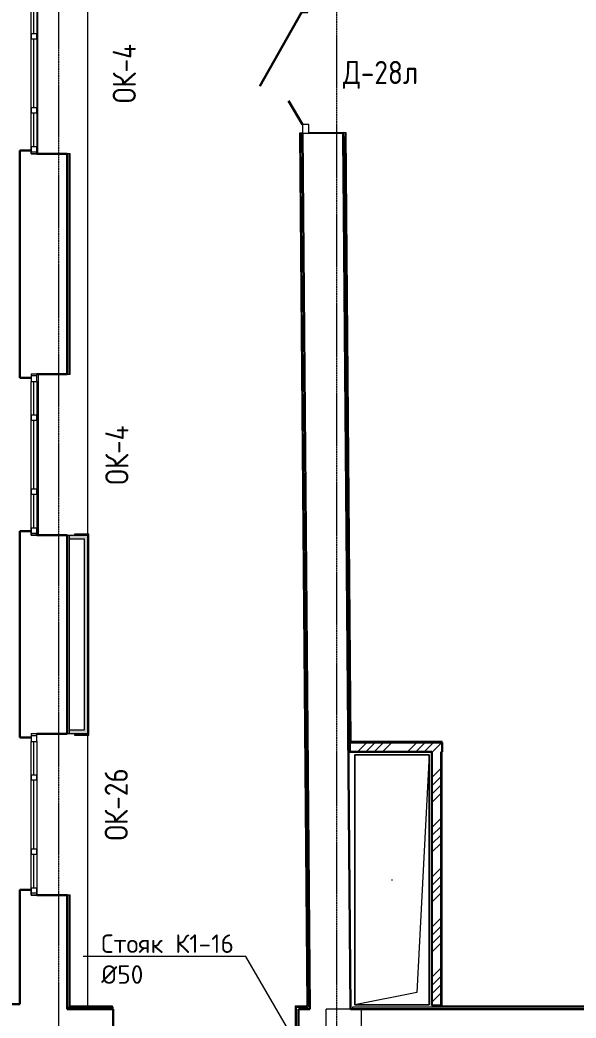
# Model space of a CAD drawing. Header units: millimetres. Extents: x -10178924 to 11692288, y -947381 to 58396.
# Drawn here: x 45432 to 51432, y -156091 to -145315 of the extents above; entities that cross this region are included whole.
import ezdxf
from ezdxf import colors
from ezdxf.entities.mleader import LeaderData, LeaderLine
from ezdxf.math import Vec2, Vec3

# ---------------------------------------------------------------- set-up
doc = ezdxf.new("R2010")
doc.units = ezdxf.units.MM
doc.linetypes.add('ADSK_Линия сетки', pattern=[25, 20, -2.5, 0, -2.5])
for name, color, linetype, lineweight in [('_ Окна', 7, 'Continuous', 9), ('Выноски ВК', 7, 'Continuous', 0), ('Двери', 7, 'Continuous', 9), ('Марки дверей', 7, 'Continuous', 20), ('Марки окон', 7, 'Continuous', 20), ('Обобщенные модели', 7, 'Continuous', 18), ('Окна', 7, 'Continuous', 9), ('Оси', 253, 'Continuous', 9), ('Перекрытие', 7, 'Continuous', 18), ('Стены внутренние', 7, 'Continuous', 18), ('Стены несущие', 7, 'Continuous', 30), ('Стены отделка', 7, 'Continuous', 30), ('Стены штриховка', 7, 'Continuous', 9), ('ШТРИХОВКА', 252, 'Continuous', 15)]:
    doc.layers.add(name, color=color, linetype=linetype, lineweight=lineweight)
doc.styles.add('GOST Common_2', font='GOST_Common.ttf', dxfattribs={"width": 0.9, "height": 250})
doc.styles.add('PDF ISOCPEUR', font='isocpeur.ttf')
pattern_1 = [(45, (0, -123085.82), (-269.4077, 269.4077), []), (45, (89.8, -123085.82), (-269.4077, 269.4077), []), (45, (179.6, -123085.82), (-269.4077, 269.4077), []), (45, (269.4, -123085.82), (-269.4077, 269.4077), [])]

# ---------------------------------------------------------------- blocks, each defined once
blk = doc.blocks.new('Дверь-Alumark_двупольная с глухим окном_S70 - 1400х2200 алюм ост Д30л_-6280731-План 2-го этажа')
at = {"layer": 'Двери', "lineweight": 30}
for p, q in [((730, 220), (-62, 677)), ((-480, 220), (-225, 367))]:
    blk.add_line(p, q, dxfattribs=at)
at = {"layer": 'Двери'}
for p, q in [((-575, 220), (-575, 150)), ((-480, 220), (-575, 220)), ((-480, 150), (-480, 220)), ((730, 220), (730, 150)), ((825, 220), (730, 220)), ((825, 150), (825, 220)), ((-575, 150), (-480, 150)), ((730, 150), (825, 150))]:
    blk.add_line(p, q, dxfattribs=at)
blk = doc.blocks.new('окно трехпол с фрамугой - 1700-2320_h_ _нов_-2116684-План 2-го этажа')
at = {"layer": '_ Окна', "lineweight": 18}
for p, q in [((-870, 75), (-870, 135)), ((-870, 135), (-790, 135)), ((-790, 135), (-790, 75)), ((-430, 75), (-430, 135)), ((-430, 135), (-370, 135)), ((-370, 135), (-370, 75)), ((370, 75), (370, 135)), ((370, 135), (430, 135)), ((430, 135), (430, 75)), ((790, 135), (790, 75)), ((870, 135), (790, 135)), ((870, 75), (870, 135)), ((-790, 75), (-870, 75)), ((-370, 75), (-430, 75)), ((430, 75), (370, 75)), ((790, 75), (870, 75))]:
    blk.add_line(p, q, dxfattribs=at)
at = {"layer": '_ Окна'}
for p, q in [((-850, 75), (-850, 135)), ((850, 75), (850, 135)), ((-790, 105), (-430, 105)), ((-370, 105), (370, 105)), ((430, 105), (790, 105))]:
    blk.add_line(p, q, dxfattribs=at)
at = {"layer": 'Окна'}
for p, q in [((-870, 135), (-870, 75)), ((-790, 135), (-870, 135)), ((-790, 135), (-430, 135)), ((-370, 135), (-430, 135)), ((-370, 135), (370, 135)), ((430, 135), (370, 135)), ((430, 135), (790, 135)), ((870, 135), (790, 135)), ((870, 75), (870, 135)), ((-870, 75), (-790, 75)), ((-430, 75), (-790, 75)), ((-430, 75), (-370, 75)), ((370, 75), (-370, 75)), ((370, 75), (430, 75)), ((790, 75), (430, 75)), ((790, 75), (870, 75))]:
    blk.add_line(p, q, dxfattribs=at)
blk = doc.blocks.new('окно трехпол с фрамугой - 1700-2320_h_ _нов_-2116350-План 2-го этажа')
at = {"layer": '_ Окна', "lineweight": 18}
for p, q in [((-870, 75), (-870, 135)), ((-870, 135), (-790, 135)), ((-790, 135), (-790, 75)), ((-430, 75), (-430, 135)), ((-430, 135), (-370, 135)), ((-370, 135), (-370, 75)), ((370, 75), (370, 135)), ((370, 135), (430, 135)), ((430, 135), (430, 75)), ((790, 135), (790, 75)), ((870, 135), (790, 135)), ((870, 75), (870, 135)), ((-790, 75), (-870, 75)), ((-370, 75), (-430, 75)), ((430, 75), (370, 75)), ((790, 75), (870, 75))]:
    blk.add_line(p, q, dxfattribs=at)
at = {"layer": '_ Окна'}
for p, q in [((-850, 75), (-850, 135)), ((850, 75), (850, 135)), ((-790, 105), (-430, 105)), ((-370, 105), (370, 105)), ((430, 105), (790, 105))]:
    blk.add_line(p, q, dxfattribs=at)
at = {"layer": 'Окна'}
for p, q in [((-870, 135), (-870, 75)), ((-790, 135), (-870, 135)), ((-790, 135), (-430, 135)), ((-370, 135), (-430, 135)), ((-370, 135), (370, 135)), ((430, 135), (370, 135)), ((430, 135), (790, 135)), ((870, 135), (790, 135)), ((870, 75), (870, 135)), ((-870, 75), (-790, 75)), ((-430, 75), (-790, 75)), ((-430, 75), (-370, 75)), ((370, 75), (-370, 75)), ((370, 75), (430, 75)), ((790, 75), (430, 75)), ((790, 75), (870, 75))]:
    blk.add_line(p, q, dxfattribs=at)
blk = doc.blocks.new('окно трехпол с фрамугой - 1700-2320_h_ _нов_ ОК-26 Е30-2156580-План 2-го этажа')
at = {"layer": '_ Окна', "lineweight": 18}
for p, q in [((-870, 75), (-870, 135)), ((-870, 135), (-790, 135)), ((-790, 135), (-790, 75)), ((-430, 75), (-430, 135)), ((-430, 135), (-370, 135)), ((-370, 135), (-370, 75)), ((370, 75), (370, 135)), ((370, 135), (430, 135)), ((430, 135), (430, 75)), ((790, 135), (790, 75)), ((870, 135), (790, 135)), ((870, 75), (870, 135)), ((-790, 75), (-870, 75)), ((-370, 75), (-430, 75)), ((430, 75), (370, 75)), ((790, 75), (870, 75))]:
    blk.add_line(p, q, dxfattribs=at)
at = {"layer": '_ Окна'}
for p, q in [((-850, 75), (-850, 135)), ((850, 75), (850, 135)), ((-790, 105), (-430, 105)), ((-370, 105), (370, 105)), ((430, 105), (790, 105))]:
    blk.add_line(p, q, dxfattribs=at)
at = {"layer": 'Окна'}
for p, q in [((-870, 135), (-870, 75)), ((-790, 135), (-870, 135)), ((-790, 135), (-430, 135)), ((-370, 135), (-430, 135)), ((-370, 135), (370, 135)), ((430, 135), (370, 135)), ((430, 135), (790, 135)), ((870, 135), (790, 135)), ((870, 75), (870, 135)), ((-870, 75), (-790, 75)), ((-430, 75), (-790, 75)), ((-430, 75), (-370, 75)), ((370, 75), (-370, 75)), ((370, 75), (430, 75)), ((790, 75), (430, 75)), ((790, 75), (870, 75))]:
    blk.add_line(p, q, dxfattribs=at)
blk = doc.blocks.new('GM_Отверстие прямоугольное _в плите_ - Отверстие-6220774-План 2-го этажа')
at = {"layer": 'Обобщенные модели'}
for p, q in [((-400, -1350), (-400, 1350)), ((-400, 1350), (400, 1350)), ((400, 1350), (-400, 1350)), ((-400, 1350), (-400, -1350)), ((-267, 1217), (400, 1350)), ((400, 1350), (400, -1350)), ((400, -1350), (400, 1350)), ((-400, -1350), (-267, 1217)), ((400, -1350), (-400, -1350)), ((-400, -1350), (400, -1350))]:
    blk.add_line(p, q, dxfattribs=at)
for start, end in [(360, 180), (180, 360), (60, 165), (300, 360), (195, 270)]:
    blk.add_arc((0, 0), 2.5, start, end, dxfattribs=at)
blk = doc.blocks.new('2 этаж')
at = {"lineweight": 9}
h = blk.add_hatch(dxfattribs=at)
h.set_pattern_fill('ANSI34', color=256, scale=20)
h.set_pattern_definition(pattern_1)
h.paths.add_polyline_path([(49986, -99711), (49988, -99711), (49988, -99611), (48991, -99611), (48991, -99711), (49976, -99711)])
h = blk.add_hatch(dxfattribs=at)
h.set_pattern_fill('ANSI34', color=256, scale=20)
h.set_pattern_definition(pattern_1)
h.paths.add_polyline_path([(49976, -102448), (49976, -99711), (49876, -99711), (49876, -102448)])
at = {"layer": 'Стены внутренние'}
for points in [[(46163, -97412), (46163, -97372), (45962, -97372), (45962, -97412), (46123, -97412)], [(46123, -99517), (46163, -99517), (46163, -97412), (46123, -97412), (46123, -99477)], [(46123, -99517), (46123, -99477), (45962, -99477), (45962, -99517)]]:
    blk.add_hatch(color=256, dxfattribs=at).paths.add_polyline_path(points)
at = {"layer": 'Оси', "color": 252, "linetype": 'ADSK_Линия сетки'}
for p, q in [((45850, -128115), (45850, -80094)), ((48850, -113451), (48850, -80094))]:
    blk.add_line(p, q, dxfattribs=at)
at = {"layer": 'Перекрытие'}
for p, q in [((45622, -91514), (45622, -93254)), ((46163, -97360), (46163, -91526)), ((45627, -95632), (45627, -97372)), ((46163, -102456), (46163, -99529))]:
    blk.add_line(p, q, dxfattribs=at)
at = {"layer": 'Стены несущие'}
for p, q in [((48560, -102488), (48480, -93032)), ((48920, -93028), (48550, -93032)), ((49000, -102488), (48920, -93028)), ((48920, -93066), (48976, -99665)), ((45432, -93219), (45432, -95672)), ((45552, -93219), (45432, -93219)), ((45942, -93254), (45612, -93254)), ((45942, -95632), (45942, -93254)), ((45432, -95672), (45552, -95672)), ((45612, -95632), (45942, -95632)), ((45552, -97327), (45432, -97327)), ((45432, -97327), (45432, -99557)), ((45942, -97372), (45612, -97372)), ((45942, -97372), (45942, -99517)), ((45432, -99557), (45552, -99557)), ((45612, -99517), (45942, -99517)), ((48991, -99611), (48991, -99711)), ((48991, -99611), (49988, -99611)), ((49988, -99711), (49988, -99611)), ((48991, -99711), (49876, -99711)), ((49876, -99711), (49876, -102448)), ((49976, -99711), (49988, -99711)), ((49976, -102448), (49976, -99711)), ((45552, -101202), (45432, -101202)), ((45432, -101202), (45432, -102435)), ((45942, -101257), (45612, -101257)), ((45942, -101257), (45942, -102488)), ((44733, -102435), (45432, -102435)), ((49876, -102448), (49976, -102448)), ((46438, -102488), (45942, -102488)), ((46438, -102998), (46438, -102488)), ((48560, -102488), (48438, -102488)), ((48438, -102488), (48438, -102998)), ((54999, -102488), (49000, -102488))]:
    blk.add_line(p, q, dxfattribs=at)
at = {"layer": 'Стены отделка', "lineweight": 9}
for p, q in [((48480, -93032), (48448, -93032)), ((48448, -93032), (48527, -102456)), ((48460, -93070), (48539, -102468)), ((48920, -93028), (48920, -93066)), ((48952, -93028), (48920, -93028)), ((48940, -93028), (48940, -93066)), ((49007, -99599), (48952, -93028)), ((45974, -93254), (45942, -93254)), ((45962, -93254), (45962, -93356)), ((45974, -95632), (45974, -93254)), ((45942, -95632), (45974, -95632)), ((45962, -95631), (45962, -95632)), ((45942, -97372), (46163, -97372)), ((45962, -97372), (45962, -99477)), ((45962, -97412), (46123, -97412)), ((46173, -97360), (46022, -97360)), ((46022, -97360), (46022, -97372)), ((46123, -97412), (46123, -99477)), ((46163, -99517), (46163, -97372)), ((46175, -99527), (46175, -97362)), ((46163, -99517), (45942, -99517)), ((46123, -99477), (45962, -99477)), ((45962, -99477), (45962, -99517)), ((46022, -99517), (46022, -99529)), ((46022, -99529), (46175, -99529)), ((48976, -99665), (48996, -99665)), ((48996, -99665), (48995, -99611)), ((49986, -99599), (49007, -99599)), ((49988, -99611), (49988, -99601)), ((49988, -102456), (49988, -99711)), ((45974, -101257), (45942, -101257)), ((45974, -102468), (45974, -101257)), ((45942, -102468), (45962, -102468)), ((46432, -102456), (45962, -102456)), ((45962, -102468), (46432, -102468)), ((46438, -102468), (45974, -102468)), ((46432, -102468), (46432, -102456)), ((46438, -102488), (46438, -102468)), ((48527, -102456), (48402, -102456)), ((48414, -102468), (48539, -102468)), ((48560, -102468), (48559, -102468)), ((48560, -102488), (48560, -102468)), ((55000, -102468), (49020, -102468)), ((49020, -102468), (49020, -102488)), ((49976, -102448), (49976, -102468)), ((54967, -102456), (49988, -102456)), ((48438, -102488), (48560, -102488))]:
    blk.add_line(p, q, dxfattribs=at)
for points in [[(48402, -102456), (48402, -103542), (48402, -103556), (48703, -103556)], [(48735, -103544), (48414, -103544), (48414, -102468)]]:
    blk.add_lwpolyline(points, dxfattribs=at)
at = {"layer": 'Стены штриховка'}
for p, q in [((48450, -93032), (48529, -102458)), ((48460, -93032), (48460, -93070)), ((48995, -99611), (48940, -93066)), ((49005, -99599), (48950, -93028)), ((45972, -95632), (45972, -93254)), ((45962, -93356), (45962, -95631)), ((46022, -97362), (46175, -97362)), ((46175, -97360), (46173, -97360)), ((46173, -97360), (46173, -99529)), ((46175, -97362), (46175, -97360)), ((46022, -99527), (46175, -99527)), ((46175, -99529), (46175, -99527)), ((48995, -99599), (49005, -99599)), ((49988, -99601), (48995, -99601)), ((49986, -99611), (49986, -99599)), ((49988, -99599), (49986, -99599)), ((49988, -99601), (49988, -99599)), ((49986, -102458), (49986, -99711)), ((45962, -101257), (45962, -102468)), ((45972, -102468), (45972, -101257)), ((46432, -102458), (45962, -102458)), ((45962, -102468), (45974, -102468)), ((48529, -102458), (48404, -102458)), ((54969, -102458), (49986, -102458)), ((48735, -102998), (48735, -102488)), ((49000, -102488), (48735, -102488)), ((49115, -102488), (49115, -102998))]:
    blk.add_line(p, q, dxfattribs=at)
blk.add_lwpolyline([(48705, -103554), (48404, -103554), (48404, -102458)], dxfattribs=at)
at = {"layer": 'Двери', "rotation": 90.48230638096422}
blk.add_blockref('Дверь-Alumark_двупольная с глухим окном_S70 - 1400х2200 алюм ост Д30л_-6280731-План 2-го этажа', (48695, -92455), dxfattribs=at)
at = {"layer": 'Обобщенные модели', "rotation": 180}
blk.add_blockref('GM_Отверстие прямоугольное _в плите_ - Отверстие-6220774-План 2-го этажа', (49446, -101093), dxfattribs=at)
at = {"layer": 'Окна', "rotation": 90}
for name, p in [('окно трехпол с фрамугой - 1700-2320_h_ _нов_-2116684-План 2-го этажа', (45687, -92384)), ('окно трехпол с фрамугой - 1700-2320_h_ _нов_-2116350-План 2-го этажа', (45687, -96502)), ('окно трехпол с фрамугой - 1700-2320_h_ _нов_ ОК-26 Е30-2156580-План 2-го этажа', (45687, -100387))]:
    blk.add_blockref(name, p, dxfattribs=at)
at = {"layer": 'Марки дверей', "lineweight": 9, "insert": (49322, -92401), "char_height": 250, "width": 851.4, "attachment_point": 5, "line_spacing_factor": 1.022766, "style": 'GOST Common_2'}
blk.add_mtext('\\pxqc,t1.8,3.6,5.4,7.2,9,10.8,12.6,14.4,16.2,18,19.8,21.6,23.4,25.2,27,28.8,30.6,32.4,34.2,36,37.8,39.6,41.4,43.2,45,46.8,48.6,50.4,52.2,54,55.8,57.6;Д-28л', dxfattribs=at)
at = {"layer": 'Марки окон', "lineweight": 9, "char_height": 250, "attachment_point": 5, "rotation": 90, "line_spacing_factor": 1.022766, "style": 'GOST Common_2'}
for s, insert, width in [('\\pxqc,t1.8,3.6,5.4,7.2,9,10.8,12.6,14.4,16.2,18,19.8,21.6,23.4,25.2,27,28.8,30.6,32.4,34.2,36,37.8,39.6,41.4,43.2,45,46.8,48.6,50.4,52.2,54,55.8,57.6;{ОК-4}', (46558, -92387), 702.9), ('\\pxqc,t1.8,3.6,5.4,7.2,9,10.8,12.6,14.4,16.2,18,19.8,21.6,23.4,25.2,27,28.8,30.6,32.4,34.2,36,37.8,39.6,41.4,43.2,45,46.8,48.6,50.4,52.2,54,55.8,57.6;{ОК-4}', (46478, -96506), 702.9), ('\\pxqc,t1.8,3.6,5.4,7.2,9,10.8,12.6,14.4,16.2,18,19.8,21.6,23.4,25.2,27,28.8,30.6,32.4,34.2,36,37.8,39.6,41.4,43.2,45,46.8,48.6,50.4,52.2,54,55.8,57.6;{ОК-26}', (46471, -100278), 845.1)]:
    blk.add_mtext(s, dxfattribs=dict(at, insert=insert, width=width))
blk = doc.blocks.new('_None')

msp = doc.modelspace()

# ---------------------------------------------------------------- block references
at = {"layer": 'ШТРИХОВКА'}
msp.add_blockref('2 этаж', (0, -53506.6), dxfattribs=at)

# ---------------------------------------------------------------- leaders
at = {"layer": 'Выноски ВК', "ltscale": 50}
ml = msp.add_multileader_mtext('Standard', dxfattribs=at)
ml.set_content('Стояк К1-16 ^J%%C50', color=256, style='PDF ISOCPEUR')
ml.set_leader_properties(color=256, linetype='ByLayer', lineweight=-1)
ml.set_arrow_properties(name='NONE')
ml.build(insert=Vec2(0, 0))
ml.multileader.update_dxf_attribs({"text_left_attachment_type": 6, "text_right_attachment_type": 6, "dogleg_length": 100, "arrow_head_size": 300})
ctx = ml.context
ctx.base_point, ctx.char_height, ctx.arrow_head_size, ctx.landing_gap_size, ctx.plane_origin = Vec3(46307.7, -155428), 200, 300, 0, Vec3(41372.8, -152997.7)
ctx.left_attachment, ctx.right_attachment = 6, 6
notes = []
notes.append((ctx, [(1, (1, 1, 0), (47867.7, -155428), (-1, 0), 100, [(1, [(48617.2, -156709.9)], 0, [])])]))
ctx.mtext.insert, ctx.mtext.flow_direction = Vec3(46307.7, -155188), 5
for ctx, leaders in notes:
    for number, flags, end, landing, length, lines in leaders:
        leader = LeaderData()
        leader.index, (leader.has_last_leader_line, leader.has_dogleg_vector, leader.attachment_direction) = number, flags
        leader.last_leader_point, leader.dogleg_vector, leader.dogleg_length = Vec3(end), Vec3(landing), length
        for number, points, colour, breaks in lines:
            line = LeaderLine()
            line.index, line.vertices, line.color, line.breaks = number, Vec3.list(points), colors.encode_raw_color(colour), breaks
            leader.lines.append(line)
        ctx.leaders.append(leader)

doc.saveas('drawing.dxf')
